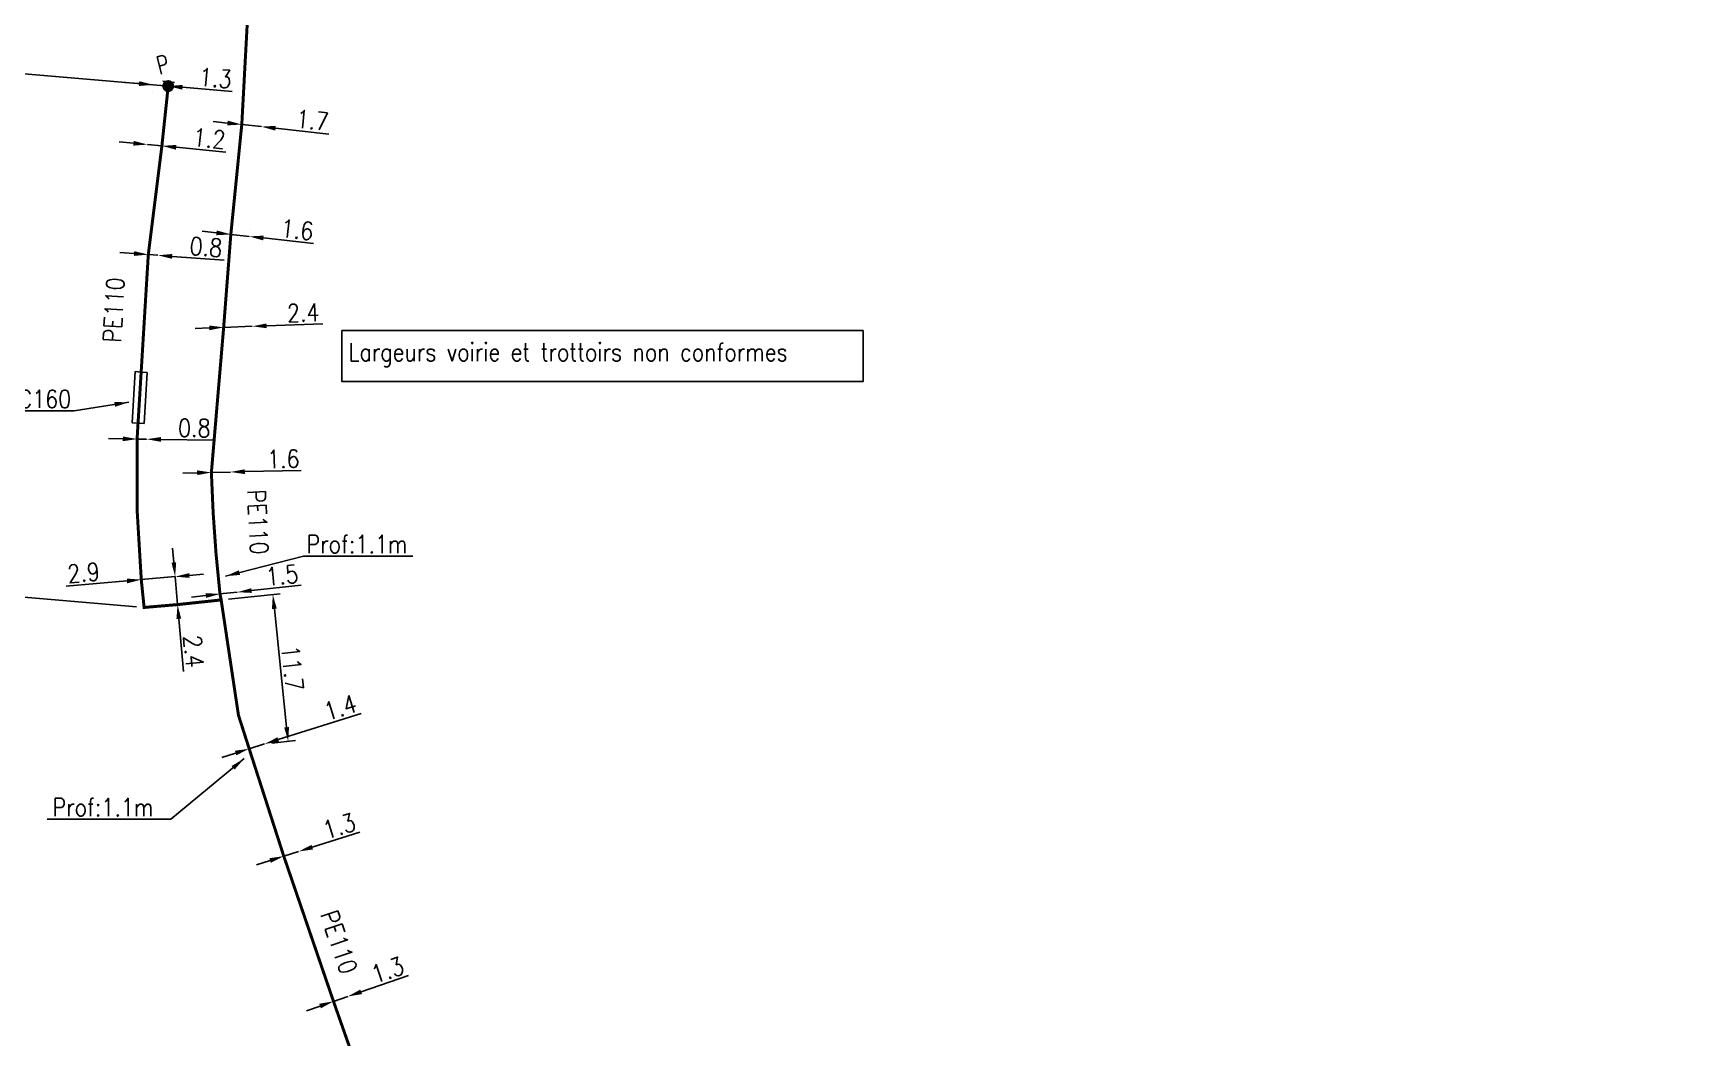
# Model space of a CAD drawing. Header units: millimetres. Extents: x 113011 to 114001, y 124000 to 125001.
# Drawn here: x 113571.5 to 113710.5, y 124275 to 124359.1 of the extents above; entities that cross this region are included whole.
import ezdxf
from ezdxf.enums import TextEntityAlignment as Align

# ---------------------------------------------------------------- set-up
doc = ezdxf.new("R2010")
doc.units = ezdxf.units.MM
doc.header["$PDMODE"] = 34
doc.linetypes.add('L_25_PE', pattern=[2000, 1000, 1000])
doc.layers.get('0').update_dxf_attribs({"linetype": 'CONTINUOUS'})
doc.layers.get('Defpoints').update_dxf_attribs({"linetype": 'CONTINUOUS'})
for name, color, linetype in [('L_150', 1, 'CONTINUOUS'), ('L_300', 7, 'CONTINUOUS'), ('L_340', 7, 'CONTINUOUS'), ('L_400', 7, 'CONTINUOUS'), ('L_420', 7, 'CONTINUOUS'), ('L_900', 7, 'CONTINUOUS')]:
    doc.layers.add(name, color=color, linetype=linetype)
doc.styles.add('G_ROMANS', font='ROMANS.SHX', dxfattribs={"width": 0.75})
doc.styles.get("Standard").update_dxf_attribs({"font": 'romans.shx', "width": 0.85})
doc.dimstyles.get("Standard").update_dxf_attribs({"dimtxt": 1.5, "dimasz": 1.2, "dimexe": 0.625, "dimexo": 0.625, "dimgap": 0.25, "dimtad": 1, "dimdec": 1, "dimzin": 0, "dimdsep": 46, "dimtxsty": 'Standard', "dimcen": -0.5, "dimadec": 0, "dimazin": 0, "dimtfac": 1, "dimtdec": 1, "dimtmove": 0, "dimatfit": 3, "dimfxl": 0, "dimtolj": 1, "dimtzin": 0, "dimarcsym": 0})

# ---------------------------------------------------------------- blocks, each defined once
blk = doc.blocks.new('*D449')
at = {"layer": 'Defpoints', "color": 0, "linetype": 'Continuous', "transparency": 16777216}
for p in [(113596.7, 124278.01), (113597.89, 124278.42), (113597.89, 124278.42)]:
    blk.add_point(p, dxfattribs=at)
at = {"layer": 'L_150', "color": 0, "linetype": 'Continuous', "lineweight": -2, "transparency": 16777216}
for p, q in [((113599.02, 124278.81), (113602.98, 124280.18)), ((113595.57, 124277.62), (113594.44, 124277.23)), ((113596.7, 124278.01), (113597.89, 124278.42))]:
    blk.add_line(p, q, dxfattribs=at)
at = {"layer": 'L_150', "color": 0, "linetype": 'Continuous', "transparency": 16777216}
for points in [[(113598.95, 124279), (113599.09, 124278.62), (113597.89, 124278.42)], [(113595.5, 124277.81), (113595.64, 124277.43), (113596.7, 124278.01)]]:
    blk.add_solid(points, dxfattribs=at)
at = {"layer": 'L_150', "color": 0, "linetype": 'Continuous', "transparency": 16777216, "insert": (113601.24, 124280.64), "char_height": 1.5, "attachment_point": 5, "rotation": 19.047}
blk.add_mtext('\\A1;1.3', dxfattribs=at)
blk = doc.blocks.new('*D242')
at = {"layer": 'Defpoints', "color": 0, "linetype": 'Continuous', "transparency": 16777216}
for p in [(113592.53, 124290.18), (113593.77, 124290.57), (113593.77, 124290.57)]:
    blk.add_point(p, dxfattribs=at)
at = {"layer": 'L_150', "color": 0, "linetype": 'Continuous', "lineweight": -2, "transparency": 16777216}
for p, q in [((113594.92, 124290.93), (113598.91, 124292.2)), ((113591.39, 124289.81), (113590.24, 124289.45)), ((113592.53, 124290.18), (113593.77, 124290.57))]:
    blk.add_line(p, q, dxfattribs=at)
at = {"layer": 'L_150', "color": 0, "linetype": 'Continuous', "transparency": 16777216}
for points in [[(113594.86, 124291.12), (113594.98, 124290.74), (113593.77, 124290.57)], [(113591.33, 124290.01), (113591.45, 124289.62), (113592.53, 124290.18)]]:
    blk.add_solid(points, dxfattribs=at)
at = {"layer": 'L_150', "color": 0, "linetype": 'Continuous', "transparency": 16777216, "insert": (113597.18, 124292.7), "char_height": 1.5, "attachment_point": 5, "rotation": 17.5654}
blk.add_mtext('\\A1;1.3', dxfattribs=at)
blk = doc.blocks.new('*D243')
at = {"layer": 'Defpoints', "color": 0, "linetype": 'Continuous', "transparency": 16777216}
for p in [(113590.92, 124299.58), (113590.92, 124299.58), (113589.63, 124299.18)]:
    blk.add_point(p, dxfattribs=at)
at = {"layer": 'L_150', "color": 0, "linetype": 'Continuous', "lineweight": -2, "transparency": 16777216}
for p, q in [((113592.06, 124299.95), (113599.02, 124302.14)), ((113589.63, 124299.18), (113590.92, 124299.58)), ((113588.49, 124298.82), (113587.34, 124298.45))]:
    blk.add_line(p, q, dxfattribs=at)
at = {"layer": 'L_150', "color": 0, "linetype": 'Continuous', "transparency": 16777216}
for points in [[(113592, 124300.14), (113592.13, 124299.76), (113590.92, 124299.58)], [(113588.43, 124299.01), (113588.55, 124298.63), (113589.63, 124299.18)]]:
    blk.add_solid(points, dxfattribs=at)
at = {"layer": 'L_150', "color": 0, "linetype": 'Continuous', "transparency": 16777216, "insert": (113597.26, 124302.64), "char_height": 1.5, "attachment_point": 5, "rotation": 17.5341}
blk.add_mtext('\\A1;1.4', dxfattribs=at)
blk = doc.blocks.new('*D244')
at = {"layer": 'Defpoints', "color": 0, "linetype": 'Continuous', "transparency": 16777216}
for p in [(113587.28, 124311.65), (113590.92, 124299.58), (113592.9, 124299.79)]:
    blk.add_point(p, dxfattribs=at)
at = {"layer": 'L_150', "color": 0, "linetype": 'Continuous', "lineweight": -2, "transparency": 16777216}
for p, q in [((113587.9, 124311.72), (113592.24, 124312.17)), ((113591.74, 124310.91), (113592.77, 124300.98)), ((113591.54, 124299.65), (113593.52, 124299.86))]:
    blk.add_line(p, q, dxfattribs=at)
at = {"layer": 'L_150', "color": 0, "linetype": 'Continuous', "transparency": 16777216}
for points in [[(113591.94, 124310.93), (113591.54, 124310.89), (113591.61, 124312.11)], [(113592.97, 124301), (113592.57, 124300.96), (113592.9, 124299.79)]]:
    blk.add_solid(points, dxfattribs=at)
at = {"layer": 'L_150', "color": 0, "linetype": 'Continuous', "transparency": 16777216, "insert": (113593.26, 124305.94), "char_height": 1.5, "attachment_point": 5, "rotation": 275.9502}
blk.add_mtext('\\A1;11.7', dxfattribs=at)
blk = doc.blocks.new('*D245')
at = {"layer": 'Defpoints', "color": 0, "linetype": 'Continuous', "transparency": 16777216}
for p in [(113580.58, 124313.35), (113583.42, 124313.6), (113583.42, 124313.6)]:
    blk.add_point(p, dxfattribs=at)
at = {"layer": 'L_150', "color": 0, "linetype": 'Continuous', "lineweight": -2, "transparency": 16777216}
for p, q in [((113580.52, 124313.97), (113580.52, 124313.97)), ((113583.42, 124313.6), (113580.58, 124313.35)), ((113583.36, 124314.22), (113583.36, 124314.22)), ((113584.61, 124313.7), (113585.81, 124313.81)), ((113579.38, 124313.24), (113574.28, 124312.79))]:
    blk.add_line(p, q, dxfattribs=at)
at = {"layer": 'L_150', "color": 0, "linetype": 'Continuous', "transparency": 16777216}
for points in [[(113579.37, 124313.44), (113579.4, 124313.04), (113580.58, 124313.35)], [(113584.6, 124313.9), (113584.63, 124313.5), (113583.42, 124313.6)]]:
    blk.add_solid(points, dxfattribs=at)
at = {"layer": 'L_150', "color": 0, "linetype": 'Continuous', "transparency": 16777216, "insert": (113575.74, 124313.93), "char_height": 1.5, "attachment_point": 5, "rotation": 5.0189}
blk.add_mtext('\\A1;2.9', dxfattribs=at)
blk = doc.blocks.new('*D246')
at = {"layer": 'Defpoints', "color": 0, "linetype": 'Continuous', "transparency": 16777216}
for p in [(113583.42, 124313.6), (113583.42, 124313.6), (113583.62, 124311.26)]:
    blk.add_point(p, dxfattribs=at)
at = {"layer": 'L_150', "color": 0, "linetype": 'Continuous', "lineweight": -2, "transparency": 16777216}
for p, q in [((113583.31, 124314.79), (113583.21, 124315.99)), ((113583.42, 124313.6), (113583.62, 124311.26)), ((113584.04, 124313.65), (113584.04, 124313.65)), ((113584.25, 124311.31), (113584.25, 124311.31)), ((113583.73, 124310.06), (113584.12, 124305.65))]:
    blk.add_line(p, q, dxfattribs=at)
at = {"layer": 'L_150', "color": 0, "linetype": 'Continuous', "transparency": 16777216}
for points in [[(113583.51, 124314.81), (113583.11, 124314.78), (113583.42, 124313.6)], [(113583.93, 124310.08), (113583.53, 124310.04), (113583.62, 124311.26)]]:
    blk.add_solid(points, dxfattribs=at)
at = {"layer": 'L_150', "color": 0, "linetype": 'Continuous', "transparency": 16777216, "insert": (113584.97, 124307.34), "char_height": 1.5, "attachment_point": 5, "rotation": 275.0189}
blk.add_mtext('\\A1;2.4', dxfattribs=at)
blk = doc.blocks.new('*D247')
at = {"layer": 'Defpoints', "color": 0, "linetype": 'Continuous', "transparency": 16777216}
for p in [(113587.18, 124312.15), (113588.63, 124312.3), (113588.63, 124312.3)]:
    blk.add_point(p, dxfattribs=at)
at = {"layer": 'L_150', "color": 0, "linetype": 'Continuous', "lineweight": -2, "transparency": 16777216}
for p, q in [((113585.99, 124312.02), (113584.8, 124311.89)), ((113587.18, 124312.15), (113588.63, 124312.3)), ((113589.82, 124312.43), (113593.98, 124312.89))]:
    blk.add_line(p, q, dxfattribs=at)
at = {"layer": 'L_150', "color": 0, "linetype": 'Continuous', "transparency": 16777216}
for points in [[(113585.97, 124312.22), (113586.01, 124311.82), (113587.18, 124312.15)], [(113589.8, 124312.63), (113589.84, 124312.24), (113588.63, 124312.3)]]:
    blk.add_solid(points, dxfattribs=at)
at = {"layer": 'L_150', "color": 0, "linetype": 'Continuous', "transparency": 16777216, "insert": (113592.39, 124313.72), "char_height": 1.5, "attachment_point": 5, "rotation": 6.1837}
blk.add_mtext('\\A1;1.5', dxfattribs=at)
blk = doc.blocks.new('*D248')
at = {"layer": 'Defpoints', "color": 0, "linetype": 'Continuous', "transparency": 16777216}
for p in [(113586.46, 124322.33), (113588.06, 124322.37), (113588.06, 124322.37)]:
    blk.add_point(p, dxfattribs=at)
at = {"layer": 'L_150', "color": 0, "linetype": 'Continuous', "lineweight": -2, "transparency": 16777216}
for p, q in [((113585.26, 124322.31), (113584.06, 124322.28)), ((113586.46, 124322.33), (113588.06, 124322.37)), ((113586.48, 124321.71), (113586.48, 124321.71)), ((113588.08, 124321.75), (113588.08, 124321.75)), ((113589.26, 124322.4), (113594, 124322.5))]:
    blk.add_line(p, q, dxfattribs=at)
at = {"layer": 'L_150', "color": 0, "linetype": 'Continuous', "transparency": 16777216}
for points in [[(113585.26, 124322.51), (113585.27, 124322.11), (113586.46, 124322.33)], [(113589.26, 124322.6), (113589.27, 124322.2), (113588.06, 124322.37)]]:
    blk.add_solid(points, dxfattribs=at)
at = {"layer": 'L_150', "color": 0, "linetype": 'Continuous', "transparency": 16777216, "insert": (113592.49, 124323.47), "char_height": 1.5, "attachment_point": 5, "rotation": 1.29}
blk.add_mtext('\\A1;1.6', dxfattribs=at)
blk = doc.blocks.new('*D249')
at = {"layer": 'Defpoints', "color": 0, "linetype": 'Continuous', "transparency": 16777216}
for p in [(113580.23, 124325.13), (113581.03, 124325.12), (113581.03, 124325.12)]:
    blk.add_point(p, dxfattribs=at)
at = {"layer": 'L_150', "color": 0, "linetype": 'Continuous', "lineweight": -2, "transparency": 16777216}
for p, q in [((113579.03, 124325.15), (113577.83, 124325.17)), ((113580.22, 124324.51), (113580.22, 124324.51)), ((113580.23, 124325.13), (113581.03, 124325.12)), ((113581.02, 124324.49), (113581.02, 124324.49)), ((113582.23, 124325.1), (113586.6, 124325.03))]:
    blk.add_line(p, q, dxfattribs=at)
at = {"layer": 'L_150', "color": 0, "linetype": 'Continuous', "transparency": 16777216}
for points in [[(113579.04, 124325.35), (113579.03, 124324.95), (113580.23, 124325.13)], [(113582.24, 124325.3), (113582.23, 124324.9), (113581.03, 124325.12)]]:
    blk.add_solid(points, dxfattribs=at)
at = {"layer": 'L_150', "color": 0, "linetype": 'Continuous', "transparency": 16777216, "insert": (113585.03, 124326.06), "char_height": 1.5, "attachment_point": 5, "rotation": 359.1253}
blk.add_mtext('\\A1;0.8', dxfattribs=at)
blk = doc.blocks.new('*D250')
at = {"layer": 'Defpoints', "color": 0, "linetype": 'Continuous', "transparency": 16777216}
for p in [(113581.17, 124340.59), (113581.96, 124340.53), (113581.96, 124340.53)]:
    blk.add_point(p, dxfattribs=at)
at = {"layer": 'L_150', "color": 0, "linetype": 'Continuous', "lineweight": -2, "transparency": 16777216}
for p, q in [((113581.21, 124341.22), (113581.21, 124341.22)), ((113582.01, 124341.16), (113582.01, 124341.16)), ((113579.97, 124340.68), (113578.77, 124340.77)), ((113581.17, 124340.59), (113581.96, 124340.53)), ((113583.16, 124340.44), (113587.52, 124340.12))]:
    blk.add_line(p, q, dxfattribs=at)
at = {"layer": 'L_150', "color": 0, "linetype": 'Continuous', "transparency": 16777216}
for points in [[(113579.99, 124340.88), (113579.96, 124340.48), (113581.17, 124340.59)], [(113583.18, 124340.64), (113583.15, 124340.24), (113581.96, 124340.53)]]:
    blk.add_solid(points, dxfattribs=at)
at = {"layer": 'L_150', "color": 0, "linetype": 'Continuous', "transparency": 16777216, "insert": (113586.01, 124341.23), "char_height": 1.5, "attachment_point": 5, "rotation": 355.7046}
blk.add_mtext('\\A1;0.8', dxfattribs=at)
blk = doc.blocks.new('*D251')
at = {"layer": 'Defpoints', "color": 0, "linetype": 'Continuous', "transparency": 16777216}
for p in [(113587.49, 124334.49), (113589.89, 124334.58), (113589.89, 124334.58)]:
    blk.add_point(p, dxfattribs=at)
at = {"layer": 'L_150', "color": 0, "linetype": 'Continuous', "lineweight": -2, "transparency": 16777216}
for p, q in [((113586.29, 124334.45), (113585.09, 124334.41)), ((113587.49, 124334.49), (113589.89, 124334.58)), ((113591.08, 124334.62), (113595.81, 124334.78))]:
    blk.add_line(p, q, dxfattribs=at)
at = {"layer": 'L_150', "color": 0, "linetype": 'Continuous', "transparency": 16777216}
for points in [[(113586.28, 124334.65), (113586.29, 124334.25), (113587.49, 124334.49)], [(113591.08, 124334.82), (113591.09, 124334.42), (113589.89, 124334.58)]]:
    blk.add_solid(points, dxfattribs=at)
at = {"layer": 'L_150', "color": 0, "linetype": 'Continuous', "transparency": 16777216, "insert": (113594.16, 124335.72), "char_height": 1.5, "attachment_point": 5, "rotation": 1.9642}
blk.add_mtext('\\A1;2.4', dxfattribs=at)
blk = doc.blocks.new('*D252')
at = {"layer": 'Defpoints', "color": 0, "linetype": 'Continuous', "transparency": 16777216}
for p in [(113588.09, 124342.28), (113589.63, 124342.11), (113589.63, 124342.11)]:
    blk.add_point(p, dxfattribs=at)
at = {"layer": 'L_150', "color": 0, "linetype": 'Continuous', "lineweight": -2, "transparency": 16777216}
for p, q in [((113586.89, 124342.41), (113585.7, 124342.54)), ((113588.16, 124342.9), (113588.16, 124342.9)), ((113589.7, 124342.73), (113589.7, 124342.73)), ((113588.09, 124342.28), (113589.63, 124342.11)), ((113590.82, 124341.98), (113595.03, 124341.51))]:
    blk.add_line(p, q, dxfattribs=at)
at = {"layer": 'L_150', "color": 0, "linetype": 'Continuous', "transparency": 16777216}
for points in [[(113586.92, 124342.61), (113586.87, 124342.21), (113588.09, 124342.28)], [(113590.84, 124342.18), (113590.8, 124341.78), (113589.63, 124342.11)]]:
    blk.add_solid(points, dxfattribs=at)
at = {"layer": 'L_150', "color": 0, "linetype": 'Continuous', "transparency": 16777216, "insert": (113593.66, 124342.67), "char_height": 1.5, "attachment_point": 5, "rotation": 353.6858}
blk.add_mtext('\\A1;1.6', dxfattribs=at)
blk = doc.blocks.new('*D253')
at = {"layer": 'Defpoints', "color": 0, "linetype": 'Continuous', "transparency": 16777216}
for p in [(113589.01, 124351.49), (113590.65, 124351.31), (113590.65, 124351.31)]:
    blk.add_point(p, dxfattribs=at)
at = {"layer": 'L_150', "color": 0, "linetype": 'Continuous', "lineweight": -2, "transparency": 16777216}
for p, q in [((113587.82, 124351.61), (113586.62, 124351.74)), ((113589.01, 124351.49), (113590.65, 124351.31)), ((113591.84, 124351.18), (113596.31, 124350.69))]:
    blk.add_line(p, q, dxfattribs=at)
at = {"layer": 'L_150', "color": 0, "linetype": 'Continuous', "transparency": 16777216}
for points in [[(113587.84, 124351.81), (113587.8, 124351.42), (113589.01, 124351.49)], [(113591.86, 124351.38), (113591.82, 124350.98), (113590.65, 124351.31)]]:
    blk.add_solid(points, dxfattribs=at)
at = {"layer": 'L_150', "color": 0, "linetype": 'Continuous', "transparency": 16777216, "insert": (113594.93, 124351.85), "char_height": 1.5, "attachment_point": 5, "rotation": 353.7994}
blk.add_mtext('\\A1;1.7', dxfattribs=at)
blk = doc.blocks.new('*D255')
at = {"layer": 'Defpoints', "color": 0, "linetype": 'Continuous', "transparency": 16777216}
for p in [(113581.11, 124349.81), (113581.11, 124349.81), (113582.31, 124349.7)]:
    blk.add_point(p, dxfattribs=at)
at = {"layer": 'L_150', "color": 0, "linetype": 'Continuous', "lineweight": -2, "transparency": 16777216}
for p, q in [((113579.92, 124349.92), (113578.72, 124350.04)), ((113581.11, 124349.81), (113582.31, 124349.7)), ((113583.5, 124349.58), (113587.67, 124349.18))]:
    blk.add_line(p, q, dxfattribs=at)
at = {"layer": 'L_150', "color": 0, "linetype": 'Continuous', "transparency": 16777216}
for points in [[(113579.94, 124350.12), (113579.9, 124349.72), (113581.11, 124349.81)], [(113583.52, 124349.78), (113583.48, 124349.38), (113582.31, 124349.7)]]:
    blk.add_solid(points, dxfattribs=at)
at = {"layer": 'L_150', "color": 0, "linetype": 'Continuous', "transparency": 16777216, "insert": (113586.28, 124350.32), "char_height": 1.5, "attachment_point": 5, "rotation": 354.5639}
blk.add_mtext('\\A1;1.2', dxfattribs=at)
blk = doc.blocks.new('*D256')
at = {"layer": 'Defpoints', "color": 0, "linetype": 'Continuous', "transparency": 16777216}
for p in [(113581.59, 124354.82), (113581.59, 124354.82), (113582.84, 124354.71)]:
    blk.add_point(p, dxfattribs=at)
at = {"layer": 'L_300', "color": 0, "linetype": 'Continuous', "lineweight": -2, "transparency": 16777216}
for p, q in [((113580.39, 124354.92), (113579.2, 124355.02)), ((113581.54, 124354.2), (113581.54, 124354.2)), ((113581.59, 124354.82), (113582.84, 124354.71)), ((113582.78, 124354.09), (113582.78, 124354.09)), ((113584.03, 124354.61), (113588.21, 124354.26))]:
    blk.add_line(p, q, dxfattribs=at)
at = {"layer": 'L_300', "color": 0, "linetype": 'Continuous', "transparency": 16777216}
for points in [[(113580.41, 124355.12), (113580.38, 124354.72), (113581.59, 124354.82)], [(113584.05, 124354.81), (113584.01, 124354.41), (113582.84, 124354.71)]]:
    blk.add_solid(points, dxfattribs=at)
at = {"layer": 'L_300', "color": 0, "linetype": 'Continuous', "transparency": 16777216, "insert": (113586.8, 124355.38), "char_height": 1.5, "attachment_point": 5, "rotation": 355.153}
blk.add_mtext('\\A1;1.3', dxfattribs=at)
blk = doc.blocks.new('L_340_07')
at = {"color": 0, "linetype": 'Continuous', "const_width": 0.25, "flags": 128}
blk.add_lwpolyline([(0, 0), (0.35, 0)], dxfattribs=at)
at = {"color": 0, "linetype": 'Continuous', "flags": 128}
blk.add_lwpolyline([(0.35, -0.5), (0.35, 0.5)], dxfattribs=at)
at = {"color": 0, "linetype": 'Continuous', "width": 0.75, "flags": 3}
for tag, p in [('DEF_LEG', (0.72, -3.47)), ('DEF_COUP', (0.72, -5.97)), ('DEF_TYPE', (0.72, -8.47))]:
    blk.add_attdef(tag, text='', height=1.2, dxfattribs=at).set_placement(p, align=Align.MIDDLE)
blk = doc.blocks.new('L_300_12')
at = {"color": 0, "linetype": 'Continuous', "const_width": 0.497, "flags": 128}
blk.add_lwpolyline([(-0.25, 0, 1), (0.25, 0, 1)], format="xyb", close=True, dxfattribs=at)
at = {"color": 0, "linetype": 'Continuous', "style": 'G_ROMANS', "width": 0.75}
blk.add_text('P', height=1.5, dxfattribs=at).set_placement((0, 1.85), align=Align.MIDDLE)
at = {"color": 0, "linetype": 'Continuous', "width": 0.75, "flags": 3}
for tag, p in [('DEF_LEG', (0, -5)), ('DEF_COUP', (0, -7.5)), ('DEF_TYPE', (0, -10))]:
    blk.add_attdef(tag, text='', height=1.2, dxfattribs=at).set_placement(p, align=Align.MIDDLE)
blk = doc.blocks.new('*D318')
at = {"layer": 'Defpoints', "color": 0, "linetype": 'Continuous', "transparency": 16777216}
for p in [(113582.84, 124354.71), (113545.11, 124314.05), (113580.82, 124311.02)]:
    blk.add_point(p, dxfattribs=at)
at = {"layer": 'L_420', "color": 0, "linetype": 'Continuous', "lineweight": -2, "transparency": 16777216}
for p, q in [((113582.21, 124354.77), (113548.18, 124357.65)), ((113548.7, 124356.4), (113545.21, 124315.25)), ((113580.19, 124311.08), (113544.48, 124314.11))]:
    blk.add_line(p, q, dxfattribs=at)
at = {"layer": 'L_420', "color": 0, "linetype": 'Continuous', "transparency": 16777216}
for points in [[(113548.5, 124356.42), (113548.9, 124356.39), (113548.8, 124357.6)], [(113545.01, 124315.27), (113545.41, 124315.23), (113545.11, 124314.05)]]:
    blk.add_solid(points, dxfattribs=at)
at = {"layer": 'L_420', "color": 0, "linetype": 'Continuous', "transparency": 16777216, "insert": (113545.72, 124336.11), "char_height": 1.5, "attachment_point": 5, "rotation": 85.153}
blk.add_mtext('\\A1;Protection métallique - Prof:060m', dxfattribs=at)

msp = doc.modelspace()

# ---------------------------------------------------------------- linework, layer by layer
at = {"layer": 'L_150', "linetype": 'L_25_PE', "flags": 128}
for points in [[(113587.28, 124311.65, 0.25, 0.25, 0), (113587.18, 124312.15, 0.25, 0.25, 0), (113587.18, 124312.15, 0.25, 0.25, -0.020063), (113586.46, 124322.33, 0.25, 0.25, 0), (113586.46, 124322.33, 0.25, 0.25, 0), (113587.49, 124334.49, 0.25, 0.25, 0), (113588.09, 124342.28, 0.25, 0.25, 0), (113589.01, 124351.49, 0.25, 0.25, 0), (113589.55, 124361.49, 0.25, 0.25, 0), (113589.9, 124368.37, 0.25, 0.25, 0), (113590.48, 124377.01, 0.25, 0.25, 0), (113592.54, 124392.19, 0.25, 0.25, 0), (113594.81, 124407.26, 0.25, 0.25, 0), (113597.51, 124419.94, 0.25, 0.25, 0), (113600.63, 124439, 0.25, 0.25, 0), (113600.87, 124440.4, 0.25, 0.25, 0), (113601.74, 124444.36, 0.25, 0.25, 0), (113604.4, 124455.73, 0.25, 0.25, 0), (113607.07, 124465.95, 0.25, 0.25, 0), (113611.04, 124480.89, 0.25, 0.25, 0), (113615.29, 124495.12, 0.25, 0.25, 0), (113619.51, 124507.06, 0.25, 0.25, 0), (113622.53, 124514.98, 0.25, 0.25, 0), (113626.82, 124524.73, 0.25, 0.25, 0), (113629.53, 124530.36, 0.25, 0.25, 0), (113633.64, 124539.02, 0.25, 0.25, 0), (113637.89, 124547.87, 0.25, 0.25, 0), (113642.19, 124557.45, 0.25, 0.25, 0), (113644.49, 124561.91, 0.25, 0.25, 0), (113656.98, 124586.77, 0.25, 0.25, 0), (113665.77, 124602.53, 0.25, 0.25, 0), (113665.87, 124606.04, 0.25, 0.25, 0), (113671.87, 124619.67, 0.25, 0.25, 0), (113675.51, 124624.35, 0.25, 0.25, 0), (113681.18, 124637.33, 0.25, 0.25, 0), (113684.51, 124647.75, 0.25, 0.25, 0), (113687.33, 124655.88, 0.25, 0.25, 0), (113692.58, 124672.29, 0.25, 0.25, 0), (113693.77, 124675.94, 0.25, 0.25, 0), (113694.96, 124679.55, 0.25, 0.25, 0), (113697.31, 124687.29, 0.25, 0.25, 0), (113699.8, 124695.47, 0.25, 0.25, 0), (113703.52, 124707.08, 0.25, 0.25, 0), (113703.52, 124707.08, 0.25, 0.25, 0), (113703.52, 124707.08, 0.25, 0.25, -0.065833), (113716.26, 124734.33, 0.25, 0.25, 0), (113716.26, 124734.33, 0.25, 0.25, 0), (113716.26, 124734.33, 0.25, 0.25, -0.018522), (113726.7, 124751.36, 0.25, 0.25, 0), (113726.7, 124751.36, 0.25, 0.25, 0), (113735.07, 124762.06, 0.25, 0.25, 0), (113742.03, 124769.86, 0.25, 0.25, 0), (113747.3, 124775.4, 0.25, 0.25, 0), (113755.11, 124784.7, 0.25, 0.25, 0), (113762.24, 124793.16, 0.25, 0.25, 0), (113771.1, 124806.15, 0.25, 0.25, 0), (113772.22, 124807.81, 0.25, 0.25, 0), (113777.91, 124809.89, 0, 0, 0)], [(113582.84, 124354.71, 0.25, 0.25, 0), (113582.31, 124349.7, 0.25, 0.25, 0), (113581.17, 124340.59, 0.25, 0.25, 0), (113580.23, 124325.13, 0.25, 0.25, 0), (113580.23, 124319.22, 0.25, 0.25, 0), (113580.58, 124313.35, 0.25, 0.25, 0), (113580.82, 124311.02, 0.25, 0.25, 0), (113583.62, 124311.26, 0.25, 0.25, 0), (113587.28, 124311.65, 0.25, 0.25, 0), (113587.28, 124311.65, 0.25, 0.25, 0), (113588.73, 124301.99, 0.25, 0.25, 0), (113589.63, 124299.18, 0.25, 0.25, 0), (113592.53, 124290.18, 0.25, 0.25, 0), (113596.7, 124278.01, 0.25, 0.25, 0), (113599.82, 124269.13, 0.25, 0.25, 0), (113603.1, 124260.02, 0.25, 0.25, 0), (113605.48, 124253.3, 0.25, 0.25, 0), (113609.52, 124241.91, 0.25, 0.25, 0), (113611.93, 124235.08, 0, 0, 0)]]:
    msp.add_lwpolyline(points, format="xyseb", dxfattribs=at)
at = {"layer": 'L_400', "color": 7, "linetype": 'CONTINUOUS'}
for p, q in [((113579.81, 124326.49), (113580.07, 124330.78)), ((113580.07, 124330.78), (113580.57, 124330.75)), ((113581.07, 124330.72), (113580.57, 124330.75)), ((113580.81, 124326.43), (113581.07, 124330.72)), ((113579.81, 124326.49), (113580.31, 124326.46)), ((113580.81, 124326.43), (113580.31, 124326.46))]:
    msp.add_line(p, q, dxfattribs=at)
at = {"layer": 'L_900', "color": 7, "linetype": 'Continuous'}
msp.add_lwpolyline([(113597.4, 124334.22), (113641.11, 124334.22), (113641.11, 124329.95), (113597.4, 124329.95)], close=True, dxfattribs=at)

# ---------------------------------------------------------------- block references
at = {"layer": 'L_300', "rotation": 14.13804271341306}
msp.add_blockref('L_300_12', (113582.84, 124354.71), dxfattribs=at)
at = {"layer": 'L_340', "rotation": 83.99696807053145}
msp.add_blockref('L_340_07', (113582.84, 124354.71), dxfattribs=at)

# ---------------------------------------------------------------- texts
at = {"layer": 'L_150', "linetype": 'Continuous', "width": 0.85}
for rotation, p in [(86.7791, (113578.28, 124335.95)), (272.7826, (113590.36, 124318.18)), (288.8077, (113597.16, 124282.98))]:
    msp.add_text('PE110', height=1.5, rotation=rotation, dxfattribs=at).set_placement(p, align=Align.MIDDLE)
at = {"layer": 'L_150', "linetype": 'Continuous', "char_height": 1.5}
for insert, attachment_point in [((113594.44, 124315.58), 7), ((113581.61, 124293.53), 9)]:
    msp.add_mtext('\\A1;Prof:1.1m', dxfattribs=dict(at, insert=insert, attachment_point=attachment_point))
at = {"layer": 'L_400', "linetype": 'Continuous', "insert": (113574.71, 124327.74), "char_height": 1.5, "attachment_point": 9}
msp.add_mtext('\\A1;Gaine PVC160', dxfattribs=at)
at = {"layer": 'L_900', "color": 7, "linetype": 'Continuous', "width": 0.85}
msp.add_text('Largeurs voirie et trottoirs non conformes', height=1.5, dxfattribs=at).set_placement((113597.95, 124331.67))

# ---------------------------------------------------------------- dimensions: what is measured, and where the dimension line sits
at = {"layer": 'L_150', "linetype": 'Continuous'}
for base, p1, p2, angle, text, picture, middle in [((113590.65, 124351.31), (113589.01, 124351.49), (113590.65, 124351.31), 173.7994, '1.7', '*D253', (113594.82, 124350.85)), ((113581.11, 124349.81), (113582.31, 124349.7), (113581.11, 124349.81), 354.5639, '1.2', '*D255', (113586.18, 124349.33)), ((113589.63, 124342.11), (113588.09, 124342.28), (113589.63, 124342.11), 173.6858, '1.6', '*D252', (113593.55, 124341.68)), ((113581.96, 124340.53), (113581.17, 124340.59), (113581.96, 124340.53), 175.7046, '0.8', '*D250', (113585.94, 124340.24)), ((113589.89, 124334.58), (113587.49, 124334.49), (113589.89, 124334.58), 181.9642, '2.4', '*D251', (113594.2, 124334.72)), ((113581.03, 124325.12), (113580.23, 124325.13), (113581.03, 124325.12), 179.1253, '0.8', '*D249', (113585.02, 124325.06)), ((113588.06, 124322.37), (113586.46, 124322.33), (113588.06, 124322.37), 181.29, '1.6', '*D248', (113592.51, 124322.47)), ((113583.42, 124313.6), (113580.58, 124313.35), (113583.42, 124313.6), 185.0189, '2.9', '*D245', (113575.83, 124312.93)), ((113583.42, 124313.6), (113583.62, 124311.26), (113583.42, 124313.6), 275.0189, '2.4', '*D246', (113583.97, 124307.26)), ((113588.63, 124312.3), (113587.18, 124312.15), (113588.63, 124312.3), 186.1837, '1.5', '*D247', (113592.5, 124312.72)), ((113592.9, 124299.79), (113587.28, 124311.65), (113590.92, 124299.58), 95.9502, '11.7', '*D244', (113592.27, 124305.83)), ((113590.92, 124299.58), (113589.63, 124299.18), (113590.92, 124299.58), 197.5341, '1.4', '*D243', (113597.56, 124301.68)), ((113593.77, 124290.57), (113592.53, 124290.18), (113593.77, 124290.57), 197.5654, '1.3', '*D242', (113597.48, 124291.74)), ((113597.89, 124278.42), (113596.7, 124278.01), (113597.89, 124278.42), 199.047, '1.3', '*D449', (113601.57, 124279.69))]:
    dim = msp.add_linear_dim(base=base, p1=p1, p2=p2, angle=angle, text=text, dimstyle='Standard', dxfattribs=at)
    dim.commit()
    dim.dimension.update_dxf_attribs({"geometry": picture, "text_midpoint": middle, "dimtype": 160})
at = {"layer": 'L_300', "linetype": 'Continuous'}
dim = msp.add_linear_dim(base=(113581.59, 124354.82), p1=(113582.84, 124354.71), p2=(113581.59, 124354.82), angle=355.153, text='1.3', dimstyle='Standard', dxfattribs=at)
dim.commit()
dim.dimension.update_dxf_attribs({"geometry": '*D256', "text_midpoint": (113586.72, 124354.39), "dimtype": 160})
at = {"layer": 'L_420', "linetype": 'Continuous'}
dim = msp.add_linear_dim(base=(113545.11, 124314.05), p1=(113582.84, 124354.71), p2=(113580.82, 124311.02), angle=85.153, text='Protection métallique - Prof:060m', dimstyle='Standard', dxfattribs=at)
dim.commit()
dim.dimension.update_dxf_attribs({"geometry": '*D318', "text_midpoint": (113546.97, 124336), "dimtype": 160})

# ---------------------------------------------------------------- leaders
at = {"layer": 'L_150', "linetype": 'Continuous', "annotation_type": 0, "has_hookline": 1, "text_width": 8.92}
for points, hookline_direction in [([(113587.65, 124313.64), (113594.19, 124315.33)], 0), ([(113589.21, 124298.35), (113583.06, 124293.28), (113581.86, 124293.28)], 1)]:
    msp.add_leader(points, dimstyle='Standard', dxfattribs=dict(at, hookline_direction=hookline_direction))
at = {"layer": 'L_400', "linetype": 'Continuous', "annotation_type": 0, "has_hookline": 1, "hookline_direction": 1, "text_width": 13.36}
msp.add_leader([(113579.54, 124328.22), (113574.96, 124327.49)], dimstyle='Standard', dxfattribs=at)

doc.saveas('drawing.dxf')
